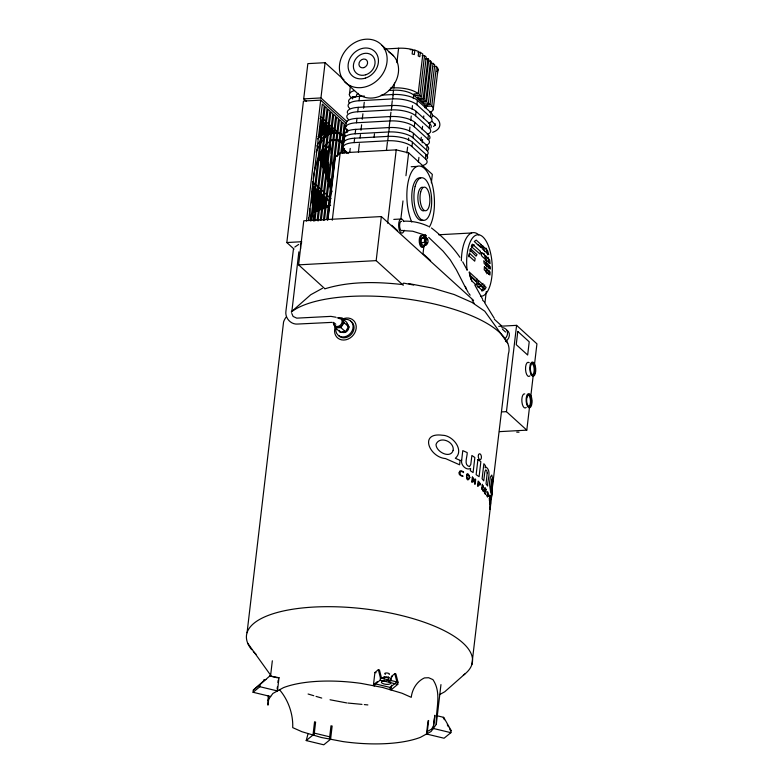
<?xml version="1.0" encoding="UTF-8"?>
<svg xmlns="http://www.w3.org/2000/svg" width="784" height="784" viewBox="0 0 784 784"><rect width="100%" height="100%" fill="white"/><g stroke="black" fill="none" stroke-linecap="round" stroke-linejoin="round"><path stroke-width="1.18" d="M490.206 499.771L489.745 504.543L490.265 498.967M489.392 499.124L489.471 498.242L489.481 500.76L489.961 494.949L489.706 499.447M427.417 243.804L425.849 245.147L422.625 245.323L421.204 242.609L421.351 238.542L422.909 237.199L426.143 237.023L427.564 239.737M425.849 245.147L424.438 242.432L424.585 238.365L426.143 237.023M489.49 498.271L489.618 499.624M312.287 191.355L312.267 203.066M312.424 189.052L312.816 182.133L331.073 198.715M294.059 249.106L286.826 242.54L303.447 101.087L320.685 100.146L345.989 123.147M306.417 101.342L303.702 98.882L307.847 63.631L325.086 62.691L344.068 79.948M247.068 632.708L283.553 322.057A113.749 40.023 6.7 0 1 286.101 317.138M291.815 311.748L298.871 251.84M324.821 288.698L298.596 264.855L303.771 220.794L381.347 216.56L473.595 300.399M306.475 221.039L320.685 100.146M347.165 121.775L320.94 97.941L325.086 62.691M270.647 696.506L253.075 692.282L253.33 690.077L263.767 680.806L263.346 681.159M308.651 220.51L322.332 104.076L324.233 105.811L310.699 221.019M311.581 202.194L313.433 186.425M319.274 136.7L321.273 119.727L319.999 118.57M312.532 203.056L314.384 187.298M320.372 136.357L322.224 120.589L324.125 122.324L322.704 134.446M311.787 220.676L325.184 106.673L327.085 108.408L313.835 221.196M313.727 210.857L316.295 189.022M319.705 159.916L320.421 153.85M314.678 211.719L317.246 189.885M320.666 160.779L321.518 153.507M253.075 692.282L259.876 686.715L260.141 684.52L253.33 690.077M314.933 220.843L328.035 109.27L329.946 110.995L317.118 220.147M316.863 211.023L319.284 190.404M322.136 166.149L324.135 149.176M325.84 134.613L326.977 124.911L325.076 123.186L323.792 134.103A71.099 29.38 86.9 0 0 317.598 138.905M318.108 209.465L320.244 191.267M323.086 167.012L325.223 148.823M326.938 134.27L327.937 125.783L329.839 127.508L329.123 133.574M318.069 221.01L330.897 111.867L332.798 113.592L320.264 220.324M320.293 208.769L321.999 194.216M324.566 172.382L327.134 150.557M321.391 208.417L322.949 195.079M325.517 173.244L327.369 157.486M330.221 133.231L330.789 128.38L332.69 130.105L332.269 133.741M321.352 219.971L333.749 114.454L335.65 116.189L323.4 220.49M323.576 207.721L324.86 196.813M326.997 178.615L328.702 164.062M324.674 207.378L325.811 197.676M327.8 180.692L328.947 170.99M333.357 133.398L333.641 130.967L335.552 132.702M268.853 698.132L267.961 705.139L268.226 695.751M270.5 676.465L272.332 660.785M324.498 220.137L336.601 117.051L338.512 118.786L326.683 219.442M329.427 184.848L330.133 178.791M330.093 188.14L330.515 184.505M327.634 220.314L339.462 119.648L341.363 121.383L337.238 156.555M328.035 219.344L335.376 156.859L340.187 152.919L396.214 149.871L408.64 152.86L432.337 174.401L431.347 182.809M338.472 154.987L342.314 122.245L344.225 123.98L340.805 153.086M277.144 689.058L277.399 686.853M277.918 682.443L278.173 680.247M332.279 220.226L340.187 152.919M277.36 677.778L269.794 675.965L279.006 677.729L277.448 690.949L259.876 686.715M341.893 152.733L345.176 124.842L346.44 125.989M342.53 153.419L343.088 148.676L346.793 153.35M349.39 94.737L350.477 85.485M343.941 153.252L344.509 148.401M346.361 132.633L346.793 128.997M345.038 152.9L345.323 150.479M347.459 132.29L347.743 129.86M352.653 98.931L352.937 96.501M349.713 152.684L350.213 148.421M348.361 153.566L344.735 150.263A18.483 6.507 6.7 0 1 354.123 142.6L354.642 138.2L388.256 136.367A18.483 6.507 6.7 0 1 412.482 142.198L426.075 154.546A18.483 6.507 6.7 0 1 427.123 158.838M344.95 140.571A18.483 6.507 6.7 0 1 355.162 133.79L355.671 129.38L389.285 127.547A18.483 6.507 6.7 0 1 413.521 133.378L427.113 145.736A18.483 6.507 6.7 0 1 428.574 149.234M347.067 130.438A18.483 6.507 6.7 0 1 356.455 122.774L356.965 118.364L390.589 116.532A18.483 6.507 6.7 0 1 414.814 122.363L428.407 134.721A18.483 6.507 6.7 0 1 429.456 139.013M348.361 119.423A18.483 6.507 6.7 0 1 357.749 111.759L358.259 107.349L391.882 105.517A18.483 6.507 6.7 0 1 416.108 111.348L429.701 123.705A18.483 6.507 6.7 0 1 430.749 127.998M349.654 108.408A18.483 6.507 6.7 0 1 359.043 100.744L359.562 96.334L364.364 96.079M358.415 152.057L359.395 143.756M360.072 137.994L360.454 134.691M360.973 130.281L361.62 124.774M362.267 119.266L362.914 113.758M363.57 108.182L364.266 102.302M374.076 137.229L374.468 133.927M329.437 739.018L330.985 725.808L332.142 726.023L330.593 739.243L323.782 744.8L306.211 740.566L308.034 733.765M314.061 735.323L315.609 722.103L314.57 721.79L313.012 735.01L306.211 740.566M386.434 150.538L387.404 142.227M388.08 136.465L388.472 133.162M389.119 127.655L389.766 122.147M390.285 117.737L390.932 112.23M391.588 106.653L392.274 100.773M392.96 94.903L393.519 90.199A15.406 5.419 6.7 0 1 413.707 95.06L425.036 105.35A15.406 5.419 6.7 0 1 426.251 108.27M354.123 142.6L387.737 140.767L388.256 136.367M355.162 133.79L388.776 131.957L389.285 127.547M356.455 122.774L390.069 120.942L390.589 116.532M357.749 111.759L391.363 109.927L391.882 105.517M359.043 100.744L392.657 98.911L393.176 94.501A18.483 6.507 6.7 0 1 417.402 100.332L430.994 112.68A18.483 6.507 6.7 0 1 431.318 117.727M390.344 88.092L393.95 87.896L394.509 83.084M396.91 62.661L398.605 48.236A18.483 6.507 6.7 0 1 412.668 49.568L412.149 53.969L414.324 54.557L414.844 50.147L412.433 50.284M403.299 285.288L376.173 260.631L381.347 216.56M387.6 223.175L396.214 149.871M406.906 153.017L407.602 147.088M408.405 140.228L408.66 138.023M409.444 131.408L409.954 127.008M410.738 120.393L411.247 115.993M412.051 109.162L412.472 105.634M413.295 98.588L413.707 95.06M400.869 218.952L402.986 200.929M405.955 175.694L408.64 152.86M417.941 52.479L420.342 52.352L419.832 56.762L418.205 55.958L418.715 51.558L414.844 50.147M422.047 165.747A18.483 6.507 6.7 0 0 425.555 158.956L411.972 146.598L412.482 142.198M425.908 155.849A18.483 6.507 6.7 0 0 426.594 150.136L413.001 137.788L413.521 133.378M425.918 145.422A18.483 6.507 6.7 0 0 427.888 139.121L414.295 126.773L414.814 122.363M427.211 134.407A18.483 6.507 6.7 0 0 429.181 128.106L415.589 115.758L416.108 111.348M428.505 123.392A18.483 6.507 6.7 0 0 430.475 117.09L416.882 104.742L417.402 100.332M422.096 55.742L424.536 55.615L426.241 57.154L421.576 96.814L419.881 95.266L415.569 95.501L413.874 93.962L418.186 93.727L422.841 54.067L420.342 52.352M419.881 95.266L424.536 55.615M427.937 58.702L428.789 59.466L424.124 99.127L423.282 98.353L427.937 58.702L425.487 58.829M418.362 162.121L418.921 157.378M420.89 140.601L421.282 137.298M422.184 129.585L422.576 126.283M423.517 118.276L423.791 115.924M424.761 107.702L425.036 105.35M430.485 61.015L431.337 61.789L426.672 101.44L425.83 100.675L430.485 61.015L428.035 61.152M422.194 142.815L422.586 139.513M433.983 66.552L436.433 66.415L431.768 106.075L427.456 106.31L427.75 103.88M433.033 63.328L434.728 64.876L430.073 104.537L428.378 102.988L433.033 63.328L430.583 63.465M425.555 158.956L426.075 154.546M426.594 150.136L427.113 145.736M427.888 139.121L428.407 134.721M429.181 128.106L429.701 123.705M430.475 117.09L430.994 112.68M433.229 109.574L437.991 69.07A18.483 6.507 6.7 0 1 436.757 71.462M424.007 245.304L423.017 253.712L430.632 260.631M424.997 236.886L425.281 234.485M374.919 672.496L373.36 685.716L380.171 680.159L380.426 677.954L378.349 669.693L374.919 672.496L376.075 672.711M374.517 685.931L374.772 683.736L377.31 681.668M384.111 678.993L384.376 676.788L388.492 677.16L390.677 678.63L390.412 680.835M388.109 680.463L388.492 677.16M389.893 689.636L390.158 687.431L396.9 681.923L394.793 673.681L391.451 676.416L390.932 680.826M391.5 685.138L390.942 689.949L397.743 684.383L397.998 682.188L395.891 673.946L394.793 673.681M427.074 733.697L428.623 720.476L428.054 720.79L426.496 734.01L444.077 738.234L450.878 732.677L451.133 730.472L443.715 717.36L437.07 715.763M433.023 728.836L434.855 715.233L433.307 728.454L450.878 732.677M486.286 291.481L484.992 302.418L482.621 300.262M279.388 689.606C288.218 699.779 293.294 714.097 292.706 727.63L301.928 731.717L321.352 737.489L342.863 741.566A85.319 30.017 6.7 0 0 420.44 737.332L431.063 731.511L436.286 724.387L440.961 684.608M471.899 664.46L492.313 490.696L491.94 488.432M529.514 407.053L526.799 430.151L506.454 411.659L516.587 325.35L498.761 326.33M530.797 396.116L533.228 375.448M534.365 365.726L536.932 343.843L516.587 325.35M492.313 490.696L491.205 498.957L492.734 478.642L492.323 487.991L508.395 353.819A113.749 40.023 6.7 0 0 423.713 301.752A113.749 40.023 6.7 0 0 291.305 311.954M293.392 249.498L285.935 311.072C284.759 317.971 290.874 324.87 297.93 324.037L332.23 322.361M333.347 323.263L335.483 327.888L340.873 327.594L344.127 322.675L341.991 318.049L338.757 318.226M335.483 327.888L340.246 332.21L345.626 331.916L348.88 326.997L346.753 322.381L341.991 318.049M267.667 700.573L272.891 693.448L283.514 687.627A85.319 30.017 6.7 0 1 361.091 683.393L382.602 687.46L402.025 693.242L411.247 697.329C412.188 689.185 416.863 681.404 424.428 677.925L428.642 677.719L432.915 679.61C442.098 693.223 435.541 709.5 436.286 724.387M433.287 726.631L431.318 729.306L427.329 731.492M301.693 242.903L300.556 244.206L300.576 248.91M294.813 247.058L298.655 244.441M291.452 311.758L310.689 294.764L322.489 288.287M259.71 684.863L270.215 675.612M464.922 673.956L444.763 691.762L439.403 694.702M443.715 717.36L443.293 717.713L444.43 719.732M451.133 730.472L450.712 730.825L449.575 728.806M433.581 126.498L435.434 124.47L435.218 124.94L435.404 124.382L434.993 123.999L435.473 124.921L432.141 121.442M382.435 677.886L384.376 676.788M278.438 678.042L279.006 677.729M432.66 132.339C442.813 128.801 441.813 119.942 432.396 115.297M312.914 211.161L328.486 205.398L330.642 205.281M328.349 206.809L312.767 212.572L312.522 207.819M324.939 288.796C349.968 281.084 376.732 281.721 402.515 284.563L403.584 283.102L413.668 285.043M519.018 432.2L516.715 432.151M384.199 49.02L398.605 48.236M410.228 49.696L412.668 49.568M388.648 90.464L393.519 90.199M303.702 98.882L320.94 97.941M381.171 95.158L393.176 94.501M355.26 97.157L350.948 97.392A18.483 6.507 6.7 0 1 354.466 90.591M421.576 96.814L417.264 97.049L418.97 98.588L423.282 98.353M424.124 99.127L419.812 99.362L421.518 100.911L425.83 100.675M426.672 101.44L422.36 101.675L424.066 103.223L428.378 102.988M430.073 104.537L425.761 104.762L427.456 106.31M411.198 166.727L417.127 166.404M393.793 219.402L400.83 219.02M286.826 242.54L301.771 241.717M424.017 235.572L426.457 235.435M438.668 234.769L471.635 232.975M421.351 238.542L424.585 238.365M421.204 242.609L424.438 242.432M298.596 264.855L376.173 260.631M501.701 411.914L506.454 411.659M499.457 431.641L526.799 430.151M403.535 221.196C412.08 220.833 420.694 222.685 428.417 226.341M403.623 230.663L412.707 231.221L424.418 234.935M347.939 703.052L361.992 704.375M364.335 704.6L367.853 704.924M408.689 283.583L432.592 288.11L454.171 294.529L471.968 302.408L484.757 311.209L507.709 343.235M374.772 683.736L390.158 687.431M330.044 699.769L346.773 702.934M329.692 736.823L314.315 733.118M378.349 669.693L379.446 669.957L381.524 678.219M380.426 677.954L397.998 682.188M380.171 680.159L397.743 684.383M391.451 676.416L392.49 676.729M308.102 694.016L313.786 695.712M316.05 696.388L321.734 698.074M336.003 317.255L330.936 316.373L296.734 318.147L293.098 316.442L291.815 313.492M431.474 227.987C442.166 236.317 452.241 246.039 459.914 257.309M428.701 237.395L443.068 251.135L450.232 259.808L456.396 269.833L466.206 288.973M382.043 45.384A26.068 21.893 -47.7 0 1 366.647 86.514A26.068 21.893 -47.7 0 1 341.109 58.408A26.068 21.893 -47.7 0 1 382.043 45.384L393.46 55.762M344.49 81.487L355.916 91.865A26.068 21.893 -47.7 0 0 391.765 87.543A26.068 21.893 -47.7 0 0 389.001 52.185M320.617 116.689L341.403 135.583M471.439 280.623L476.476 285.2L476.809 282.309L470.155 276.252L471.115 279.535M391.706 225.253L397.625 230.633M494.39 319.304L501.633 325.879M502.456 329.231L505.543 332.034M312.855 186.318L328.496 200.537M344.127 322.675L348.88 326.997M340.873 327.594L345.626 331.916M334.239 322.871L335.817 324.302M436.433 66.415L437.776 68.198L437.472 73.48M270.705 675.318L247.754 643.292M494.234 318.255L484.679 302.771M482.67 299.292L474.781 284.955M472.154 299.87L474.163 303.418M447.292 724.769L448.428 726.788M462.717 261.827L467.097 269.961M339.394 330.358L340.246 332.21M330.397 187.209L319.245 157.486L324.36 149.519L330.319 145.246L331.22 153.635M331.26 189.493L332.122 191.786M331.485 156.036L333.161 171.618M326.399 149.078L327.555 159.867M327.82 162.259L330.525 187.435M346.91 324.008A4.743 3.979 -47.7 0 1 347.488 324.89M347.792 325.928A4.743 3.979 -47.7 0 1 347.802 327.055M347.528 328.212A4.743 3.979 -47.7 0 1 346.969 329.29M345.205 330.995A4.743 3.979 -47.7 0 1 342.98 331.701M339.256 318.559A4.743 3.979 -47.7 0 1 342.206 324.968A4.743 3.979 -47.7 0 1 334.748 325.38M402.564 230.378A4.743 1.96 86.9 0 1 399.673 226.743A4.743 1.96 86.9 0 1 401.584 221.333M337.169 317.912A4.743 3.979 -47.7 0 1 342.118 321.107A4.743 3.979 -47.7 0 1 337.649 326.467A4.743 3.979 -47.7 0 1 333.474 322.342M404.142 230.261A7.105 2.94 86.9 0 1 399.879 231.358A7.105 2.94 86.9 0 1 399.321 220.892A7.105 2.94 86.9 0 1 403.682 221.607M347.047 324.223A4.743 3.979 -47.7 0 1 347.92 330.162A4.743 3.979 -47.7 0 1 341.844 332.093M424.899 244.775A5.929 2.45 86.9 0 1 421.341 245.696A5.929 2.45 86.9 0 1 420.881 236.974A5.929 2.45 86.9 0 1 424.516 237.572M426.849 242.491A2.372 0.98 86.9 0 1 425.144 242.031A2.372 0.98 86.9 0 1 426.006 238.728M422.909 246.744A5.929 2.45 86.9 0 1 419.303 242.197A5.929 2.45 86.9 0 1 421.694 235.435M506.807 330.123A7.105 5.968 -47.7 0 1 505.464 341.569M501.77 327.683A7.105 5.968 -47.7 0 1 507.268 331.436A7.105 5.968 -47.7 0 1 505.023 338.717M527.377 394.901A5.929 2.45 86.9 0 1 530.396 399.869A5.929 2.45 86.9 0 1 528.641 406.602M526.24 407.435A7.105 2.94 86.9 0 1 521.919 401.986A7.105 2.94 86.9 0 1 524.79 393.872M531.728 363.296A5.929 2.45 86.9 0 1 534.159 370.607A5.929 2.45 86.9 0 1 531.072 374.683M529.955 375.869A7.105 2.94 86.9 0 1 525.545 369.489A7.105 2.94 86.9 0 1 529.259 362.747M482.64 245.813A28.44 11.75 86.9 0 1 484.581 251.086M485.678 255.525A28.44 11.75 86.9 0 1 486.599 261.513M486.707 262.562A28.44 11.75 86.9 0 1 486.962 266.815M486.991 268.932A28.44 11.75 86.9 0 1 486.805 273.783M484.708 284.906A28.44 11.75 86.9 0 1 481.699 290.982M471.439 245.549A21.325 8.81 86.9 0 1 472.889 244.677M471.88 280.966A21.325 8.81 86.9 0 1 469.195 272.058M468.881 256.819A21.325 8.81 86.9 0 1 469.42 253.879M469.949 251.88A21.325 8.81 86.9 0 1 471.057 248.969M471.635 247.871A21.325 8.81 86.9 0 1 474.31 244.912M477.348 244.461A21.325 8.81 86.9 0 1 481.102 247.45M483.934 253.232A21.325 8.81 86.9 0 1 485.61 260.268M485.894 262.454A21.325 8.81 86.9 0 1 486.149 265.796M486.188 268.01A21.325 8.81 86.9 0 1 485.992 272.371M482.993 283.377A21.325 8.81 86.9 0 1 477.28 286.797M467.068 270.088A30.811 12.73 86.9 0 1 476.927 234.867A30.811 12.73 86.9 0 1 492.166 264.492A30.811 12.73 86.9 0 1 480.533 296.264M470.165 295.156A33.183 13.71 86.9 0 1 468.842 293.392M468.215 292.403A33.183 13.71 86.9 0 1 465.353 286.395M461.364 260.807A33.183 13.71 86.9 0 1 478.779 234.896M485.982 248.116A33.183 13.71 86.9 0 1 487.619 254.79M488.03 257.172A33.183 13.71 86.9 0 1 488.716 262.954M488.853 265.129A33.183 13.71 86.9 0 1 488.961 268.383M488.961 270.676A33.183 13.71 86.9 0 1 488.804 274.331M343.216 319.764A9.477 7.958 -47.7 0 1 353.114 326.164A9.477 7.958 -47.7 0 1 344.166 336.895A9.477 7.958 -47.7 0 1 335.826 328.633M350.605 321.156A9.477 7.958 -47.7 0 1 351.604 334.013A9.477 7.958 -47.7 0 1 338.57 335.591M342.02 319.294A11.848 9.957 -47.7 0 1 356.21 326.222A11.848 9.957 -47.7 0 1 343.794 340.05A11.848 9.957 -47.7 0 1 335.327 326.742M251.693 649.681A113.749 40.023 6.7 0 1 365.109 608.952A113.749 40.023 6.7 0 1 463.334 675.181M256.054 654.228A113.749 40.023 6.7 0 1 253.291 651.514M263.728 680.473A2.372 0.833 6.7 0 1 265.903 679.61M388.795 681.6A4.704 1.656 6.7 0 1 388.639 684.314A4.704 1.656 6.7 0 1 381.494 682.599A4.704 1.656 6.7 0 1 386.541 681.061M386.669 679.953A4.704 1.656 6.7 0 1 387.855 680.179M388.923 680.502A4.704 1.656 6.7 0 1 389.815 680.894M384.258 677.837A2.372 0.833 6.7 0 1 384.474 677.65M385.865 677.386A2.372 0.833 6.7 0 1 388.158 677.807M385.463 674.299A2.372 0.833 6.7 0 1 385.218 673.142A2.372 0.833 6.7 0 1 388.354 673.28A2.372 0.833 6.7 0 1 389.148 674.465M326.34 205.516A9.477 3.92 86.9 0 1 326.203 203.046M326.34 200.645A9.477 3.92 86.9 0 1 326.742 198.489M330.936 140.209A63.984 26.44 86.9 0 1 335.562 140.003M336.708 140.258A63.984 26.44 86.9 0 1 343.608 144.276M326.291 201.419A4.743 1.96 86.9 0 1 326.605 200.528M308.769 220.392A71.099 29.38 86.9 0 1 308.435 217.972M316.893 146.01A71.099 29.38 86.9 0 1 319.95 141.091M321.91 138.67A71.099 29.38 86.9 0 1 336.728 133.202M310.925 220.275A71.099 29.38 86.9 0 1 309.641 208.456M316.177 152.174A71.099 29.38 86.9 0 1 330.289 133.799M331.22 133.427A71.099 29.38 86.9 0 1 344.656 135.995M313.943 220.167A63.984 26.44 86.9 0 1 312.581 208.426M312.424 206.025A63.984 26.44 86.9 0 1 312.943 181.388M313.218 179.095A63.984 26.44 86.9 0 1 343.823 142.58M324.752 133.78A71.099 29.38 86.9 0 1 332.416 133.437M318.03 136.553A71.099 29.38 86.9 0 1 330.26 133.554M387.737 140.767A18.483 6.507 6.7 0 1 411.972 146.598M343.696 143.207A18.483 6.507 6.7 0 1 354.642 138.2M428.162 150.028A18.483 6.507 6.7 0 1 427.437 150.773M391.363 109.927A18.483 6.507 6.7 0 1 415.589 115.758M388.776 131.957A18.483 6.507 6.7 0 1 413.001 137.788M347.528 113.239A18.483 6.507 6.7 0 1 358.259 107.349M390.069 120.942A18.483 6.507 6.7 0 1 414.295 126.773M346.234 124.254A18.483 6.507 6.7 0 1 356.965 118.364M345.47 136.161A18.483 6.507 6.7 0 1 355.671 129.38M356.563 96.638A15.406 5.419 6.7 0 1 358.259 93.355M392.657 98.911A18.483 6.507 6.7 0 1 416.882 104.742M349.35 103.116A18.483 6.507 6.7 0 1 359.562 96.334M422.919 220.235A21.325 8.81 86.9 0 1 411.845 199.567A21.325 8.81 86.9 0 1 420.685 178.007M411.737 222.009A33.183 13.71 86.9 0 1 410.698 173.744A33.183 13.71 86.9 0 1 430.837 179.585A33.183 13.71 86.9 0 1 429.309 227.095M424.066 210.759A11.848 4.9 86.9 0 1 417.911 199.273A11.848 4.9 86.9 0 1 422.821 187.298M431.768 106.075A18.483 6.507 6.7 0 1 429.799 112.377M393.95 87.896A18.483 6.507 6.7 0 1 418.186 93.727M487.236 492.695L488.05 496.537L486.972 494.949L486.854 495.753A6.909 2.078 89.9 0 0 487.501 497.056C489.755 494.92 487.109 489.451 487.236 492.695M492.47 477.848L492.097 484.659C492.47 467.48 490.049 494.263 491.392 487.462L490.794 493.156L489.892 486.972A7.193 2.156 89.9 0 1 489.628 481.974L490.372 477.103L491.793 475.045L492.47 477.848M490.441 503.651C490.294 507.395 490.059 503.024 490.441 503.651M490.51 503.455L490 509.247L490.441 502.015L490.51 503.455M459.228 472.409C457.484 475.986 465.931 477.025 462.237 475.79C459.64 475.829 459.081 470.508 462.08 471.537A4.263 2.999 74.9 0 1 463.501 472.654L463.53 471.85L461.061 470.674L459.816 471.066L459.228 472.409M480.465 483.855L479.975 485.139L478.309 484.561L478.093 486.423L477.574 486.07L478.162 481.062L480.465 483.855M461.668 460.169C460.443 464.834 466.215 470.851 470.606 468.43L470.341 470.684L473.085 472.576L474.849 457.513L471.899 455.475L470.792 464.432L469.479 466.578C463.354 465.255 467.47 456.474 467.195 452.584L462.785 450.633L461.668 460.169M479.916 483.659L479.436 484.551L478.377 483.993L478.612 481.993L479.916 483.659M487.207 472.928L486.041 483.904L487.638 486.011C487.207 480.455 491.793 471.449 486.247 467.127L485.129 467.872L485.394 465.657L483.865 463.707L482.091 478.769L483.738 480.866L484.816 471.958L485.688 469.841L486.795 470.743L487.207 472.928M484.404 266.834L484.228 269.833L489.941 275.027L490.108 272.028L484.404 266.834M490.323 268.422L490.284 269.079L484.208 263.561L483.748 260.778L490.225 266.668L490.323 268.422M469.851 477.417C465.559 486.766 465.382 465.441 469.851 477.417M483.454 486.991L482.817 488.265L483.316 491.441L482.199 487.668L481.68 489.285L482.268 484.277L483.454 486.991M435.375 124.391L435.336 124.911L435.404 124.382M469.302 477.172C469.332 481.16 465.5 477.329 467.088 475.212A1.793 0.931 83.5 0 1 467.597 474.624L468.803 475.28L469.302 477.172M483.15 486.825L482.826 487.707L482.483 485.218L483.15 486.825M477.172 279.271L476.907 281.525L469.93 275.194L469.449 272.254L477.172 279.271M480.445 251.409L480.122 254.124L471.321 246.568L472.458 244.157L480.445 251.409M481.229 244.696L480.896 247.528L474.271 241.501L476.202 240.12L481.229 244.696M478.044 283.426L477.701 286.317L482.738 290.893L484.708 289.482L478.044 283.426M478.407 280.388L478.132 282.652L485.11 288.982L486.119 287.405L478.407 280.388M481.67 252.526L481.356 255.241L482.16 256.417L490.069 263.61L489.657 259.778L481.67 252.526M482.464 245.813L482.131 248.655L488.765 254.673L487.501 250.39L482.464 245.813M460.1 460.384L459.581 464.794L445.518 458.571C429.465 457.346 418.597 432.023 442.45 435.247C452.789 435.316 464.608 450.183 455.347 458.277L460.1 460.384M472.35 477.064L471.762 482.072L472.252 482.405L472.752 478.093L473.732 481.935L475.094 479.7L474.585 484.012L475.104 484.375L475.692 479.367L474.977 478.867L473.703 481.013L473.056 477.554L472.35 477.064M477.907 459.61L476.143 474.673L479.093 476.701L480.857 461.639L477.907 459.61M484.973 487.844L484.385 492.852L485.708 494.586L484.737 492.626L484.953 490.774L485.923 492.048L485.992 491.45L485.022 490.176L485.188 488.804L486.227 490.176L486.296 489.579L484.973 487.844M517.793 331.436L516.244 344.656L527.661 355.034L529.22 341.814L517.793 331.436M469.498 253.291L468.999 255.996L474.712 261.18L475.202 258.475L469.498 253.291M470.096 250.047L476.055 256.152L477.015 254.663L470.537 248.773L470.096 250.047M453.162 450.359C450.359 459.316 435.796 451.721 436.041 444.352C439.491 435.492 454.544 441.451 453.162 450.359M426.222 239.62A2.372 0.98 86.9 0 0 427.074 243.373A2.372 0.98 86.9 0 0 427.927 240.08A2.372 0.98 86.9 0 0 426.222 239.62M526.956 397.174A5.929 2.45 86.9 0 0 529.073 406.573A5.929 2.45 86.9 0 0 531.229 398.331A5.929 2.45 86.9 0 0 526.956 397.174M526.525 396.479A7.105 2.94 86.9 0 0 529.073 407.749A7.105 2.94 86.9 0 0 531.65 397.851A7.105 2.94 86.9 0 0 526.525 396.479M530.239 364.903A7.105 2.94 86.9 0 0 532.787 376.173A7.105 2.94 86.9 0 0 535.364 366.285A7.105 2.94 86.9 0 0 530.239 364.903M530.66 365.609A5.929 2.45 86.9 0 0 532.787 374.997A5.929 2.45 86.9 0 0 534.933 366.755A5.929 2.45 86.9 0 0 530.66 365.609M365.422 78.116A16.591 13.936 -47.7 0 0 375.213 51.95A16.591 13.936 -47.7 0 0 349.164 60.241A16.591 13.936 -47.7 0 0 365.422 78.116M365.756 74.784A11.848 9.957 -47.7 0 0 372.753 56.095A11.848 9.957 -47.7 0 0 354.143 62.014A11.848 9.957 -47.7 0 0 365.756 74.784M363.884 67.63A4.743 3.979 -47.7 0 0 366.677 60.152A4.743 3.979 -47.7 0 0 359.239 62.524A4.743 3.979 -47.7 0 0 363.884 67.63M478.436 455.004A2.979 1.548 83.5 0 0 479.926 459.679A2.979 1.548 83.5 0 0 481.16 455.524A2.979 1.548 83.5 0 0 478.436 455.004M415.138 186.406A21.325 8.81 86.9 0 0 422.772 220.226A21.325 8.81 86.9 0 0 430.514 190.541A21.325 8.81 86.9 0 0 415.138 186.406M420.704 191.913A11.848 4.9 86.9 0 0 424.948 210.7A11.848 4.9 86.9 0 0 429.24 194.207A11.848 4.9 86.9 0 0 420.704 191.913"/></g></svg>
